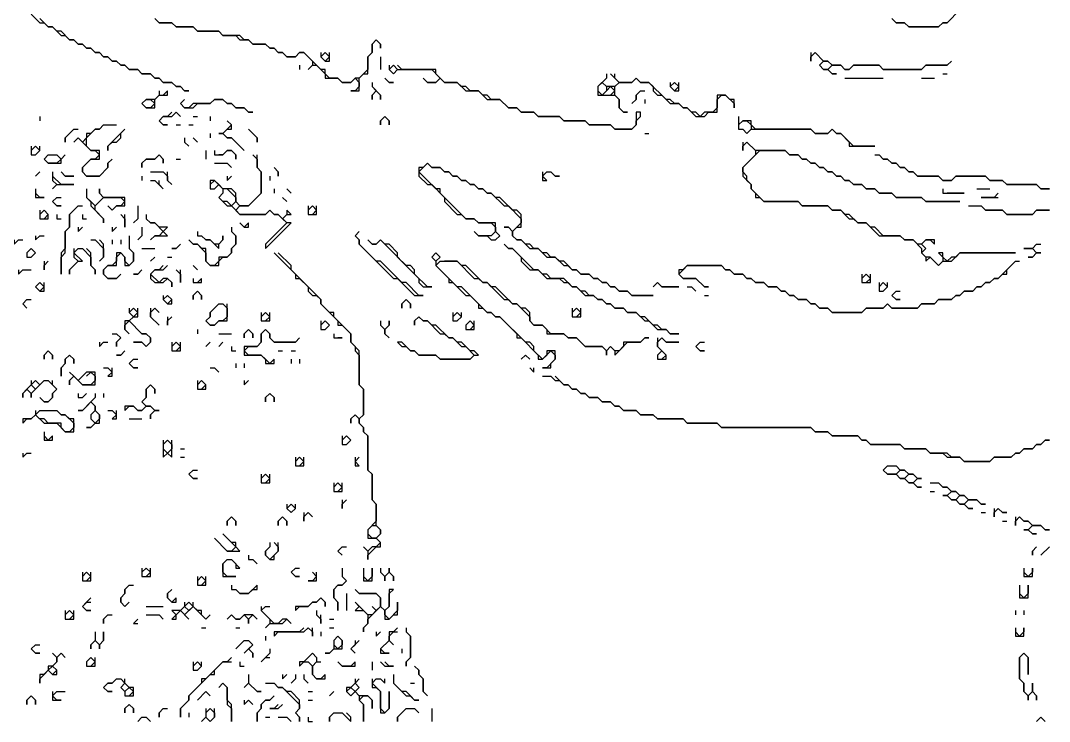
# Model space of a CAD drawing. Header units: metres. Extents: x 0 to 599, y 1 to 800.
# Drawn here: x 357.5 to 599, y 1 to 165.5 of the extents above; entities that cross this region are included whole.
import ezdxf

# ---------------------------------------------------------------- set-up
doc = ezdxf.new("R2010")
doc.units = ezdxf.units.M

msp = doc.modelspace()

# ---------------------------------------------------------------- linework, layer by layer
for points in [[(360, 167), (362, 165), (363, 165), (364, 164), (365, 164), (367, 162), (368, 162), (369, 161), (370, 161), (371, 160), (372, 160), (373, 159), (374, 159), (375, 158), (376, 158), (377, 157), (378, 157), (379, 156), (380, 156), (381, 155), (382, 155), (383, 154), (385, 154), (386, 153), (388, 153), (389, 152), (390, 152), (391, 151), (393, 151), (394, 150), (395, 150), (396, 149), (397, 149), (396, 149), (395, 150), (394, 150), (393, 151), (391, 151), (390, 152), (389, 152), (388, 153), (386, 153), (385, 154), (383, 154), (382, 155), (381, 155), (380, 156), (379, 156), (378, 157), (377, 157), (376, 158), (375, 158), (374, 159), (373, 159), (372, 160), (371, 160), (370, 161), (369, 161), (367, 163), (366, 163), (365, 164), (364, 164), (362, 166)], [(578, 168), (575, 165), (574, 165), (573, 164), (566, 164), (565, 165), (563, 165), (562, 166)], [(389, 166), (390, 165), (393, 165), (394, 164), (398, 164), (399, 163), (404, 163), (405, 162), (408, 162), (409, 161), (411, 161), (412, 160), (415, 160), (416, 159), (417, 159), (418, 158), (419, 158), (420, 157), (422, 157), (423, 158), (424, 158), (426, 156), (426, 155), (425, 154), (426, 155), (427, 155), (429, 153), (429, 152), (432, 152), (433, 151), (435, 151), (436, 152), (437, 151), (437, 150), (436, 149), (435, 149), (437, 149), (437, 152), (438, 153), (439, 153), (439, 157), (440, 158), (440, 160), (441, 161), (442, 160), (442, 159), (442, 160), (441, 161), (440, 160), (440, 158), (439, 157), (439, 154), (437, 152), (436, 152), (435, 151), (433, 151), (432, 152), (430, 152), (429, 153), (429, 154), (428, 154), (424, 158), (423, 158), (422, 157), (420, 157), (419, 158), (418, 158), (417, 159), (416, 159), (415, 160), (412, 160), (411, 161), (410, 161), (409, 162), (405, 162), (404, 163), (399, 163), (398, 164), (394, 164), (393, 165), (390, 165), (389, 166)], [(562, 166), (563, 165), (565, 165), (566, 164), (573, 164), (574, 165), (575, 165), (576, 166)], [(428, 158), (428, 157), (429, 156), (430, 156), (430, 158)], [(428, 157), (429, 158), (430, 157), (429, 156)], [(442, 157), (442, 154)], [(543, 158), (543, 156), (543, 157), (544, 158), (546, 156), (545, 155), (546, 154), (547, 154), (548, 153), (549, 153), (548, 153), (547, 154), (548, 155), (550, 155), (551, 154), (552, 154), (553, 155), (559, 155), (560, 154), (569, 154), (570, 155), (575, 155), (576, 156), (575, 155), (570, 155), (569, 154), (560, 154), (559, 155), (553, 155), (552, 154), (551, 154), (550, 155), (548, 155), (547, 156), (546, 156), (544, 158)], [(423, 155), (423, 154)], [(444, 155), (444, 154), (445, 153), (446, 154), (454, 154), (456, 152), (455, 151), (453, 151), (452, 152), (453, 151), (455, 151), (456, 152), (457, 151), (460, 151), (462, 149), (465, 149), (467, 147), (470, 147), (472, 145), (474, 145), (475, 144), (478, 144), (479, 143), (484, 143), (485, 142), (490, 142), (491, 141), (496, 141), (497, 140), (501, 140), (502, 141), (502, 142), (503, 143), (503, 144), (502, 144), (502, 141), (501, 140), (497, 140), (496, 141), (491, 141), (490, 142), (485, 142), (484, 143), (479, 143), (478, 144), (475, 144), (474, 145), (472, 145), (470, 147), (468, 147), (467, 148), (466, 148), (465, 149), (463, 149), (462, 150), (461, 150), (460, 151), (457, 151), (455, 153), (455, 154), (447, 154), (446, 155)], [(444, 154), (445, 155), (446, 154), (445, 153)], [(545, 155), (546, 156), (547, 156), (548, 155), (547, 154), (546, 154)], [(495, 153), (495, 152), (493, 150), (493, 148), (497, 148), (498, 147), (498, 145), (499, 144), (500, 144), (499, 144), (498, 145), (498, 147), (497, 148), (497, 150), (498, 151), (501, 151), (502, 152), (503, 151), (505, 151), (506, 150), (506, 149), (507, 148), (508, 148), (510, 146), (512, 146), (513, 145), (514, 145), (516, 143), (518, 143), (519, 144), (521, 144), (521, 147), (522, 148), (523, 148), (525, 146), (525, 145), (525, 147), (524, 147), (523, 148), (521, 148), (521, 145), (520, 144), (518, 144), (517, 143), (516, 144), (515, 144), (514, 145), (513, 145), (512, 146), (511, 146), (510, 147), (509, 147), (505, 151), (503, 151), (502, 152), (501, 151), (498, 151), (497, 152), (497, 153)], [(496, 153), (498, 151), (497, 150), (495, 150), (494, 151)], [(574, 153), (575, 153)], [(440, 151), (440, 150), (441, 149), (440, 148), (440, 147), (440, 148), (441, 149), (442, 148), (442, 147), (442, 148), (440, 150)], [(443, 152), (444, 151), (445, 151), (444, 151)], [(493, 150), (494, 151), (495, 150), (495, 149), (494, 148), (493, 149)], [(495, 149), (496, 150), (497, 149), (496, 148)], [(510, 151), (510, 150), (511, 149), (512, 149), (512, 151)], [(510, 150), (511, 151), (512, 150), (511, 149)], [(551, 152), (560, 152)], [(569, 152), (572, 152)], [(390, 149), (390, 148), (389, 147), (387, 147), (386, 146), (387, 145), (389, 145), (389, 147), (390, 148), (392, 148), (392, 149), (391, 148)], [(503, 149), (502, 148), (502, 147), (501, 146), (502, 147), (502, 148), (503, 149), (504, 149)], [(386, 146), (387, 147), (388, 147), (389, 146), (388, 145), (387, 145)], [(396, 147), (395, 146), (396, 145), (398, 145), (399, 146), (402, 146), (403, 147), (405, 147), (406, 146), (407, 146), (408, 145), (410, 145), (411, 144), (412, 144), (411, 144), (410, 145), (408, 145), (407, 146), (406, 146), (405, 147), (403, 147), (402, 146), (398, 146), (397, 145), (396, 145), (395, 146)], [(504, 147), (504, 146)], [(362, 143), (362, 142)], [(364, 143)], [(393, 144), (392, 143), (391, 143), (390, 142), (391, 141), (392, 141), (391, 141), (390, 142), (391, 143), (393, 143), (394, 144), (395, 143), (394, 144)], [(398, 143), (399, 143)], [(402, 143), (402, 142)], [(405, 144)], [(409, 143)], [(443, 143), (442, 142), (442, 141), (442, 142), (443, 143), (444, 142), (444, 141), (444, 142)], [(526, 143), (526, 140), (527, 140), (528, 139), (529, 140), (543, 140), (544, 139), (547, 139), (548, 140), (549, 139), (550, 139), (552, 137), (552, 136), (558, 136), (553, 136), (550, 139), (549, 139), (548, 140), (547, 139), (544, 139), (543, 140), (530, 140), (529, 141), (529, 142), (527, 142)], [(377, 141), (376, 140), (375, 140), (374, 139), (373, 139), (373, 138), (372, 137), (371, 138), (370, 137), (371, 138), (374, 135), (375, 135), (376, 134), (375, 133), (374, 133), (372, 131), (372, 130), (373, 129), (376, 129), (378, 131), (378, 132), (379, 133), (378, 132), (378, 131), (376, 129), (373, 129), (372, 130), (372, 131), (374, 133), (376, 133), (376, 135), (374, 135), (373, 136), (373, 138), (375, 140), (376, 140), (377, 141), (380, 141)], [(382, 142)], [(394, 141), (395, 141)], [(397, 141), (398, 141)], [(406, 142), (407, 141), (405, 139), (404, 139), (405, 139), (406, 138), (407, 138), (410, 135), (407, 138), (406, 138), (405, 139), (406, 140), (407, 140), (407, 141)], [(404, 141)], [(505, 141)], [(526, 141), (527, 142), (528, 142), (529, 141), (529, 140), (528, 139)], [(370, 140), (368, 138), (368, 137), (368, 138), (370, 140), (371, 140)], [(382, 140), (378, 136), (378, 135), (378, 136), (379, 137), (380, 137), (381, 138), (381, 139)], [(396, 138), (396, 137), (397, 136), (396, 137)], [(398, 138), (399, 137)], [(400, 139)], [(402, 139), (402, 138)], [(409, 140)], [(411, 140), (413, 138), (413, 137), (413, 138)], [(504, 139), (505, 139)], [(360, 136), (360, 134), (361, 134), (362, 135), (362, 136)], [(360, 135), (361, 136), (362, 135), (361, 134)], [(411, 137)], [(527, 137), (527, 135), (527, 136), (528, 137), (530, 135), (530, 134), (527, 131), (527, 129), (529, 127), (529, 126), (530, 125), (530, 124), (531, 124), (532, 123), (540, 123), (541, 122), (547, 122), (548, 121), (550, 121), (552, 119), (553, 119), (554, 118), (556, 118), (559, 115), (564, 115), (565, 114), (567, 114), (569, 112), (569, 111), (570, 110), (570, 109), (571, 110), (573, 108), (574, 109), (576, 109), (578, 111), (591, 111), (578, 111), (577, 110), (576, 110), (575, 109), (574, 110), (574, 111), (573, 111), (574, 110), (574, 109), (573, 108), (571, 110), (570, 110), (569, 111), (570, 112), (569, 113), (570, 114), (571, 114), (572, 113), (572, 114), (570, 114), (569, 113), (568, 113), (567, 114), (565, 114), (564, 115), (560, 115), (558, 117), (557, 117), (556, 118), (554, 118), (552, 120), (551, 120), (550, 121), (548, 121), (547, 122), (541, 122), (540, 123), (532, 123), (529, 126), (529, 127), (528, 128), (528, 129), (527, 130), (527, 131), (531, 135), (537, 135), (538, 134), (540, 134), (541, 133), (542, 133), (543, 132), (544, 132), (545, 131), (546, 131), (547, 130), (548, 130), (549, 129), (550, 129), (551, 128), (552, 128), (553, 127), (555, 127), (556, 126), (558, 126), (559, 125), (562, 125), (563, 124), (569, 124), (570, 123), (578, 123), (570, 123), (569, 124), (563, 124), (562, 125), (559, 125), (558, 126), (556, 126), (555, 127), (553, 127), (552, 128), (551, 128), (550, 129), (549, 129), (548, 130), (547, 130), (546, 131), (545, 131), (544, 132), (543, 132), (542, 133), (541, 133), (540, 134), (538, 134), (537, 135), (530, 135), (528, 137)], [(364, 134), (363, 133), (364, 132), (367, 132), (367, 133), (368, 134)], [(363, 133), (364, 134), (366, 134), (367, 133), (366, 132), (364, 132)], [(370, 133)], [(390, 134), (389, 133), (387, 133), (386, 132), (386, 131), (386, 132), (387, 133), (389, 133), (390, 134), (391, 133), (391, 132), (391, 133)], [(394, 133), (395, 133)], [(401, 135), (401, 133)], [(412, 134), (413, 133), (413, 131), (414, 130), (414, 125), (411, 122), (409, 122), (408, 123), (408, 125), (407, 126), (405, 126), (403, 128), (402, 128), (402, 126), (403, 126), (404, 127), (405, 126), (405, 125), (404, 124), (406, 122), (407, 122), (409, 120), (415, 120), (416, 121), (417, 120), (418, 120), (420, 118), (415, 113), (415, 112), (421, 118), (420, 118), (419, 119), (420, 120), (421, 120), (420, 121), (420, 120), (419, 119), (418, 120), (417, 120), (416, 121), (415, 120), (409, 120), (408, 121), (409, 122), (411, 122), (414, 125), (414, 130), (413, 131), (413, 134)], [(403, 135), (403, 134), (405, 134), (406, 135), (407, 135), (408, 134), (408, 133), (408, 134), (407, 135), (406, 135), (405, 134), (404, 134)], [(558, 134), (559, 134), (560, 133), (561, 133), (562, 132), (563, 132), (564, 131), (565, 131), (566, 130), (567, 130), (568, 129), (573, 129), (574, 128), (576, 128), (577, 129), (584, 129), (585, 128), (588, 128), (589, 127), (596, 127), (597, 126), (599, 126), (597, 126), (596, 127), (589, 127), (588, 128), (585, 128), (584, 129), (577, 129), (576, 128), (574, 128), (573, 129), (568, 129), (567, 130), (566, 130), (565, 131), (564, 131), (563, 132), (562, 132), (561, 133), (560, 133), (559, 134)], [(370, 131)], [(395, 131)], [(403, 132), (406, 132), (407, 131), (406, 132)], [(417, 131), (418, 130), (418, 129), (418, 130)], [(453, 132), (452, 131), (451, 131), (451, 129), (453, 127), (454, 127), (457, 124), (457, 123), (460, 120), (461, 120), (462, 119), (464, 119), (465, 118), (468, 118), (469, 117), (469, 116), (468, 115), (465, 115), (464, 116), (465, 115), (467, 115), (468, 114), (469, 114), (470, 115), (469, 116), (469, 118), (465, 118), (464, 119), (462, 119), (456, 125), (456, 126), (455, 126), (451, 130), (453, 132), (454, 131), (456, 131), (457, 130), (458, 130), (459, 129), (460, 129), (461, 128), (462, 128), (463, 127), (464, 127), (465, 126), (466, 126), (467, 125), (468, 125), (471, 122), (472, 122), (475, 119), (475, 118), (473, 116), (472, 117), (471, 117), (472, 117), (473, 116), (473, 115), (474, 114), (475, 114), (477, 112), (479, 112), (481, 110), (483, 110), (485, 108), (486, 108), (487, 107), (488, 107), (489, 106), (491, 106), (492, 105), (493, 105), (494, 104), (495, 104), (496, 103), (497, 103), (498, 102), (500, 102), (501, 101), (506, 101), (501, 101), (500, 102), (498, 102), (497, 103), (496, 103), (495, 104), (494, 104), (493, 105), (492, 105), (491, 106), (489, 106), (488, 107), (487, 107), (485, 109), (484, 109), (483, 110), (482, 110), (481, 111), (480, 111), (479, 112), (478, 112), (477, 113), (476, 113), (475, 114), (474, 114), (473, 115), (473, 116), (474, 117), (475, 117), (475, 120), (474, 121), (473, 121), (470, 124), (469, 124), (468, 125), (467, 125), (466, 126), (465, 126), (464, 127), (463, 127), (462, 128), (461, 128), (460, 129), (459, 129), (458, 130), (457, 130), (456, 131), (454, 131)], [(362, 130), (361, 129)], [(365, 130), (365, 128), (366, 127), (365, 126), (366, 127), (370, 127), (367, 127), (365, 129)], [(367, 130), (368, 129), (370, 129), (368, 129)], [(386, 129), (386, 128)], [(388, 130), (391, 130), (392, 129), (392, 128), (393, 127), (392, 128), (392, 130)], [(388, 128), (389, 128), (391, 126), (390, 127), (390, 128)], [(402, 127), (403, 128), (404, 127), (403, 126)], [(406, 129), (406, 128), (407, 129)], [(416, 129), (416, 128)], [(480, 130), (480, 128), (481, 128), (480, 129), (481, 130), (482, 130), (483, 129), (484, 129), (483, 129), (482, 130)], [(361, 126), (361, 124), (363, 124), (362, 124), (361, 125)], [(363, 127)], [(373, 126), (373, 124), (374, 123), (374, 122), (377, 119), (377, 118), (377, 119), (375, 121), (375, 122), (377, 124), (381, 124), (382, 123), (381, 122), (380, 122), (379, 121), (378, 122), (379, 121), (380, 122), (382, 122), (382, 124), (377, 124), (376, 125), (376, 126), (376, 125), (377, 124), (375, 122), (373, 124)], [(406, 126), (408, 124), (408, 123), (407, 122), (406, 123), (405, 123), (404, 124)], [(417, 126), (417, 125)], [(420, 126), (421, 125)], [(574, 126), (574, 125), (579, 125), (575, 125)], [(582, 126), (585, 126)], [(366, 124), (365, 123), (366, 122), (367, 122), (366, 122), (365, 123), (366, 124), (367, 124)], [(385, 124)], [(387, 124)], [(419, 124), (420, 123)], [(587, 125), (586, 124), (583, 124), (587, 124)], [(362, 121), (362, 119), (364, 119), (364, 120), (363, 121)], [(362, 120), (363, 121), (364, 120), (363, 119)], [(371, 122), (369, 120), (369, 117), (368, 116), (368, 112), (367, 111), (367, 106), (367, 110), (368, 111), (368, 116), (369, 117), (369, 120), (371, 122), (372, 122)], [(385, 122), (385, 119), (384, 118), (385, 119)], [(387, 122)], [(407, 122), (408, 123), (409, 122), (408, 121)], [(418, 122)], [(425, 122), (425, 120), (427, 120), (427, 122)], [(425, 121), (426, 122), (427, 121), (426, 120)], [(580, 122), (583, 122), (584, 121), (588, 121), (589, 120), (595, 120), (596, 121), (599, 121), (596, 121), (595, 120), (589, 120), (588, 121), (584, 121), (583, 122)], [(366, 120), (366, 119), (367, 119)], [(372, 120), (372, 119), (373, 119)], [(381, 120), (382, 119), (382, 117), (382, 120)], [(387, 120), (387, 119), (388, 118), (389, 118), (391, 116), (390, 115), (389, 115), (388, 114), (389, 115), (392, 115), (391, 116), (392, 117), (390, 117), (389, 118), (388, 118), (387, 119)], [(371, 117), (371, 116), (372, 117)], [(375, 118)], [(375, 116)], [(379, 117), (379, 116), (380, 117)], [(386, 117), (386, 115), (385, 114), (386, 115)], [(394, 118)], [(407, 117), (407, 116), (408, 115), (408, 113), (407, 112), (407, 111), (406, 110), (404, 110), (404, 109), (403, 108), (402, 108), (401, 109), (401, 112), (400, 112), (399, 113), (398, 113), (397, 114), (398, 113), (399, 113), (401, 111), (401, 109), (402, 108), (404, 108), (404, 109), (405, 110), (406, 110), (407, 111), (407, 112), (408, 113), (408, 115), (407, 116)], [(397, 116)], [(399, 116), (399, 115), (400, 115), (401, 114), (402, 114), (404, 112), (404, 113), (405, 114), (405, 115), (405, 114), (404, 113), (403, 113), (402, 114), (401, 114)], [(405, 117)], [(409, 118), (410, 117), (411, 117), (411, 118), (410, 117)], [(437, 116), (436, 115), (437, 114), (437, 113), (445, 105), (446, 105), (450, 101), (452, 101), (451, 101), (448, 104), (447, 104), (442, 109), (441, 109), (437, 113), (437, 114), (436, 115)], [(468, 115), (469, 116), (470, 115), (469, 114)], [(356, 114), (356, 113), (357, 114), (358, 114)], [(361, 115), (361, 114), (362, 115), (363, 115)], [(374, 114), (375, 114), (377, 112), (377, 110), (376, 109), (377, 110), (377, 113), (376, 114)], [(383, 115), (383, 112), (384, 111), (384, 109), (383, 108), (382, 109), (382, 110), (381, 111), (380, 111), (380, 109), (379, 108), (378, 108), (377, 107), (377, 106), (378, 105), (380, 105), (381, 106), (380, 105), (378, 105), (377, 106), (377, 107), (378, 108), (380, 108), (380, 110), (381, 111), (382, 110), (382, 108), (383, 108), (384, 109), (384, 111), (383, 112)], [(379, 114), (379, 113)], [(381, 114), (381, 113)], [(439, 114), (440, 113), (441, 113), (442, 114), (451, 105), (451, 104), (452, 103), (454, 103), (453, 103), (450, 106), (450, 107), (449, 108), (448, 108), (446, 110), (446, 111), (444, 113), (443, 113), (442, 114), (441, 113), (440, 113)], [(360, 112), (359, 111), (359, 110), (360, 110), (361, 111)], [(359, 111), (360, 112), (361, 111), (360, 110)], [(363, 113)], [(370, 112), (370, 110), (371, 109), (369, 107), (369, 106), (369, 107), (371, 109), (372, 109), (370, 111), (371, 112), (372, 112), (374, 110), (374, 108), (375, 107), (375, 106), (375, 107), (374, 108), (374, 111), (373, 112)], [(386, 112), (389, 112)], [(391, 112)], [(395, 113), (394, 112), (393, 112), (394, 112)], [(471, 113), (472, 112), (473, 112), (475, 110), (475, 109), (477, 107), (479, 107), (481, 105), (484, 105), (485, 104), (486, 104), (487, 103), (488, 103), (490, 101), (492, 101), (493, 100), (494, 100), (495, 99), (496, 99), (497, 98), (499, 98), (500, 97), (502, 97), (504, 95), (505, 95), (507, 93), (509, 93), (510, 92), (512, 92), (510, 92), (509, 93), (508, 93), (507, 94), (506, 94), (504, 96), (503, 96), (502, 97), (500, 97), (499, 98), (497, 98), (496, 99), (495, 99), (494, 100), (493, 100), (492, 101), (491, 101), (490, 102), (489, 102), (488, 103), (487, 103), (485, 105), (482, 105), (481, 106), (480, 106), (479, 107), (478, 107), (473, 112), (472, 112)], [(596, 113), (595, 112), (593, 112), (595, 112), (596, 111), (595, 110), (594, 110), (595, 110), (596, 111), (597, 111), (596, 111), (595, 112), (596, 113), (597, 113)], [(363, 109), (363, 107), (363, 108), (364, 109)], [(389, 110), (388, 109)], [(392, 110), (393, 110)], [(396, 110)], [(398, 110)], [(417, 111), (422, 106), (422, 105), (423, 105), (425, 103), (425, 102), (426, 101), (427, 101), (428, 100), (428, 99), (432, 95), (432, 94), (433, 94), (435, 92), (435, 90), (436, 89), (436, 88), (437, 87), (437, 80), (438, 79), (438, 73), (437, 72), (436, 73), (435, 72), (435, 71), (435, 72), (436, 73), (437, 72), (437, 71), (438, 70), (438, 69), (439, 68), (439, 60), (440, 59), (440, 53), (441, 52), (441, 48), (439, 46), (439, 44), (441, 44), (442, 43), (441, 42), (440, 42), (439, 41), (438, 42), (439, 41), (439, 39), (439, 40), (441, 42), (442, 42), (442, 43), (441, 44), (442, 45), (442, 46), (441, 47), (441, 52), (440, 53), (440, 59), (439, 60), (439, 68), (438, 69), (438, 70), (437, 71), (437, 72), (438, 73), (438, 79), (437, 80), (437, 88), (435, 90), (435, 92), (431, 96), (431, 97), (430, 97), (428, 99), (428, 100), (421, 107), (421, 108), (418, 111)], [(455, 111), (454, 110), (455, 109), (455, 108), (458, 105), (458, 104), (459, 104), (462, 101), (463, 101), (465, 99), (465, 98), (466, 98), (467, 97), (468, 97), (469, 96), (470, 96), (474, 92), (474, 91), (475, 91), (479, 87), (479, 86), (480, 86), (482, 88), (483, 87), (483, 86), (481, 84), (480, 84), (482, 84), (482, 85), (483, 86), (483, 88), (481, 88), (481, 87), (480, 86), (478, 88), (478, 89), (477, 90), (476, 90), (470, 96), (469, 96), (468, 97), (467, 97), (461, 103), (460, 103), (455, 108), (456, 109), (460, 109), (464, 105), (465, 105), (466, 104), (467, 104), (471, 100), (472, 100), (473, 99), (474, 99), (477, 96), (477, 95), (478, 94), (480, 94), (481, 93), (481, 92), (485, 92), (486, 91), (488, 91), (490, 89), (494, 89), (495, 88), (495, 87), (495, 88), (496, 89), (497, 88), (497, 87), (500, 90), (503, 90), (504, 91), (505, 91), (504, 91), (503, 90), (499, 90), (499, 89), (498, 88), (497, 88), (496, 89), (495, 88), (494, 89), (490, 89), (488, 91), (486, 91), (485, 92), (482, 92), (480, 94), (478, 94), (477, 95), (477, 97), (476, 98), (475, 98), (474, 99), (473, 99), (469, 103), (468, 103), (467, 104), (466, 104), (462, 108), (461, 108), (460, 109), (457, 109)], [(454, 110), (455, 111), (456, 110), (455, 109)], [(591, 109), (587, 105), (586, 105), (585, 104), (584, 104), (583, 103), (582, 103), (581, 102), (579, 102), (578, 101), (577, 101), (576, 100), (573, 100), (572, 99), (569, 99), (568, 98), (562, 98), (561, 99), (560, 98), (556, 98), (555, 97), (548, 97), (547, 98), (545, 98), (544, 99), (543, 99), (542, 100), (540, 100), (539, 101), (538, 101), (537, 102), (536, 102), (535, 103), (533, 103), (532, 104), (530, 104), (529, 105), (528, 105), (527, 106), (525, 106), (524, 107), (523, 107), (522, 108), (514, 108), (513, 107), (512, 107), (512, 106), (513, 105), (516, 105), (518, 103), (519, 103), (518, 103), (516, 105), (513, 105), (512, 106), (514, 108), (522, 108), (523, 107), (524, 107), (525, 106), (527, 106), (528, 105), (529, 105), (530, 104), (532, 104), (533, 103), (535, 103), (536, 102), (537, 102), (538, 101), (539, 101), (540, 100), (542, 100), (543, 99), (544, 99), (545, 98), (547, 98), (548, 97), (555, 97), (556, 98), (560, 98), (561, 99), (562, 98), (568, 98), (569, 99), (572, 99), (573, 100), (576, 100), (577, 101), (578, 101), (579, 102), (581, 102), (582, 103), (583, 103), (584, 104), (585, 104), (586, 105), (587, 105), (588, 106), (589, 106), (589, 107), (591, 109), (592, 109)], [(357, 107), (357, 106), (358, 107), (360, 107)], [(386, 107), (385, 106), (384, 106), (385, 106)], [(391, 108), (390, 107), (389, 107), (388, 106), (388, 105), (389, 104), (391, 104), (392, 105), (393, 104), (393, 103), (393, 104), (392, 105), (391, 105), (390, 104), (388, 106), (389, 107), (391, 107), (392, 108)], [(394, 107), (395, 106), (395, 104), (395, 107)], [(398, 108), (399, 107)], [(362, 104), (361, 103), (362, 102), (363, 102), (363, 104)], [(361, 103), (362, 104), (363, 103), (362, 102)], [(373, 106)], [(398, 105), (398, 104), (400, 104), (400, 105), (399, 104)], [(507, 104), (506, 103), (507, 104), (508, 103), (512, 103), (508, 103)], [(555, 106), (555, 104), (557, 104), (557, 106)], [(555, 105), (556, 106), (557, 105), (556, 104)], [(559, 104), (559, 102), (560, 102), (561, 103), (561, 104)], [(559, 103), (560, 104), (561, 103), (560, 102)], [(395, 102)], [(399, 102), (398, 101), (398, 100), (398, 101), (399, 102), (400, 101), (400, 100), (400, 101)], [(514, 103), (515, 103), (516, 102), (515, 103)], [(563, 102), (562, 101), (563, 100), (564, 100), (563, 100), (562, 101), (563, 102), (564, 102)], [(359, 100), (358, 99), (359, 98), (358, 99), (359, 100), (360, 100)], [(391, 101), (391, 100), (392, 99), (393, 99), (393, 100), (392, 101)], [(391, 100), (392, 101), (393, 100), (392, 99)], [(448, 100), (447, 99), (447, 98), (447, 99), (448, 100), (449, 99), (449, 98), (449, 99)], [(455, 101)], [(518, 101), (519, 101)], [(383, 98), (383, 97), (384, 96), (383, 95), (382, 95), (382, 93), (383, 92), (382, 93), (382, 94), (383, 95), (386, 92), (387, 92), (388, 91), (388, 90), (387, 89), (386, 90), (384, 90), (386, 90), (387, 89), (388, 90), (388, 91), (387, 92), (386, 92), (383, 95), (384, 96), (385, 96), (385, 98)], [(383, 97), (384, 98), (385, 97), (384, 96)], [(388, 98), (388, 96), (390, 94), (388, 96), (388, 97), (389, 98), (390, 97), (389, 98)], [(404, 99), (402, 97), (402, 96), (401, 95), (402, 94), (403, 94), (404, 95), (406, 95), (406, 99)], [(404, 99), (405, 99), (406, 98), (406, 96), (405, 95), (404, 95), (403, 94), (402, 94), (401, 95), (402, 96), (402, 97)], [(414, 97), (414, 95), (416, 95), (416, 97)], [(414, 96), (415, 97), (416, 96), (415, 95)], [(444, 97)], [(454, 99)], [(459, 97), (459, 95), (460, 95), (461, 96), (461, 97)], [(459, 96), (460, 97), (461, 96), (460, 95)], [(487, 98), (487, 96), (489, 96), (489, 98)], [(487, 97), (488, 98), (489, 97), (488, 96)], [(392, 96), (392, 94), (392, 95), (393, 96)], [(398, 96)], [(428, 95), (428, 93), (429, 93), (430, 94), (429, 95)], [(428, 94), (429, 95), (430, 94), (429, 93)], [(442, 95), (442, 94), (443, 93), (443, 92), (444, 91), (443, 92), (443, 93), (444, 94), (444, 95), (444, 94), (443, 93), (442, 94)], [(451, 96), (450, 95), (450, 94), (450, 95), (451, 96), (452, 95), (453, 95), (456, 92), (457, 92), (458, 91), (459, 91), (461, 89), (462, 89), (464, 87), (463, 86), (456, 86), (455, 87), (451, 87), (450, 88), (449, 88), (447, 90), (446, 90), (447, 89), (448, 89), (449, 88), (450, 88), (451, 87), (455, 87), (456, 86), (463, 86), (464, 87), (465, 87), (464, 88), (463, 88), (461, 90), (460, 90), (459, 91), (458, 91), (455, 94), (454, 94), (453, 95), (452, 95)], [(463, 95), (462, 94), (462, 93), (464, 93), (464, 95)], [(462, 94), (463, 95), (464, 94), (463, 93)], [(379, 92), (380, 92), (381, 91), (380, 90), (380, 89), (380, 90), (381, 91), (380, 92)], [(399, 93), (399, 92)], [(401, 92)], [(404, 92), (407, 92)], [(415, 93), (414, 92), (414, 90), (413, 89), (410, 89), (410, 87), (414, 87), (415, 86), (415, 85), (417, 85), (417, 86), (416, 85), (414, 87), (411, 87), (410, 88), (411, 89), (413, 89), (414, 90), (414, 92), (415, 93), (416, 92), (416, 91), (417, 90), (422, 90), (423, 91), (422, 90), (417, 90), (416, 91), (416, 92)], [(411, 93), (410, 92), (410, 91), (410, 92), (411, 93), (412, 92), (412, 91), (412, 92)], [(431, 92), (431, 91), (433, 91), (432, 91)], [(446, 94)], [(376, 90), (376, 89), (377, 90), (378, 90)], [(393, 90), (393, 88), (395, 88), (395, 90)], [(393, 89), (394, 90), (395, 89), (394, 88)], [(402, 90), (401, 89)], [(405, 90), (404, 89)], [(507, 91), (507, 89), (508, 88), (507, 87), (507, 86), (509, 86), (509, 87), (507, 89), (507, 90), (508, 91), (509, 90), (512, 90), (509, 90), (508, 91)], [(517, 90), (516, 89), (517, 88), (518, 88), (517, 88), (516, 89), (517, 90), (518, 90)], [(364, 88), (363, 87), (363, 86), (363, 87), (364, 88), (365, 87), (365, 86), (365, 87)], [(369, 87), (368, 86), (368, 85), (367, 84), (367, 82), (367, 84), (368, 85), (368, 86), (369, 87), (370, 86), (370, 85), (370, 86)], [(382, 88), (381, 87), (380, 87), (381, 87)], [(401, 87)], [(403, 87)], [(407, 89), (407, 88), (408, 88)], [(418, 88), (419, 88)], [(421, 88), (422, 88)], [(476, 87), (475, 86), (476, 87), (477, 86)], [(505, 89)], [(507, 87), (508, 88), (509, 87), (508, 86)], [(384, 86), (383, 85), (384, 84), (385, 84), (384, 84), (383, 85), (384, 86), (385, 86)], [(408, 85), (408, 84)], [(410, 85), (410, 84)], [(421, 86), (421, 85)], [(423, 86), (423, 85)], [(369, 83), (370, 82), (369, 81), (369, 80), (369, 81), (370, 82), (372, 80), (375, 80), (375, 83), (373, 83), (371, 81)], [(373, 82), (374, 83), (375, 82), (375, 81), (374, 80), (372, 80), (371, 81), (372, 82)], [(377, 84), (378, 84), (379, 83), (378, 82), (379, 82), (379, 84)], [(402, 84), (403, 84), (404, 83), (403, 84)], [(426, 83)], [(428, 83)], [(477, 84), (478, 83), (478, 84)], [(360, 81), (360, 80), (358, 78), (358, 77), (358, 78), (359, 79), (360, 78), (360, 77), (360, 78), (363, 81), (364, 81), (366, 79), (365, 78), (365, 77), (364, 76), (363, 76), (362, 77), (363, 76), (364, 76), (365, 77), (365, 78), (366, 79), (365, 80), (365, 81)], [(359, 79), (360, 80), (361, 79), (360, 78)], [(360, 80), (361, 81), (362, 80), (361, 79)], [(388, 80), (387, 79), (387, 77), (386, 76), (387, 75), (386, 74), (385, 74), (384, 75), (382, 75), (382, 74), (383, 75), (384, 75), (385, 74), (386, 74), (387, 75), (388, 75), (389, 74), (388, 73), (388, 72), (388, 73), (389, 74), (390, 74), (389, 74), (388, 75), (387, 75), (386, 76), (387, 77), (387, 79), (388, 80), (389, 79), (389, 78), (389, 79)], [(399, 81), (399, 79), (401, 79), (401, 80), (400, 81)], [(399, 80), (400, 81), (401, 80), (400, 79)], [(402, 82)], [(405, 81)], [(410, 81), (410, 80), (411, 81)], [(480, 82), (482, 82), (483, 81), (484, 81), (485, 80), (486, 80), (487, 79), (488, 79), (489, 78), (490, 78), (491, 77), (493, 77), (494, 76), (496, 76), (497, 75), (498, 75), (499, 74), (502, 74), (503, 73), (506, 73), (507, 72), (513, 72), (514, 71), (521, 71), (522, 70), (543, 70), (544, 69), (547, 69), (548, 68), (554, 68), (555, 67), (556, 67), (557, 66), (564, 66), (565, 65), (570, 65), (571, 64), (574, 64), (575, 63), (578, 63), (579, 62), (585, 62), (586, 63), (590, 63), (591, 64), (592, 64), (593, 65), (595, 65), (596, 66), (597, 66), (598, 67), (599, 67), (598, 67), (597, 66), (596, 66), (595, 65), (593, 65), (592, 64), (591, 64), (590, 63), (586, 63), (585, 62), (579, 62), (578, 63), (576, 63), (575, 64), (571, 64), (570, 65), (565, 65), (564, 66), (557, 66), (556, 67), (555, 67), (554, 68), (548, 68), (547, 69), (544, 69), (543, 70), (522, 70), (521, 71), (514, 71), (513, 72), (507, 72), (506, 73), (503, 73), (502, 74), (499, 74), (498, 75), (497, 75), (496, 76), (494, 76), (493, 77), (491, 77), (490, 78), (489, 78), (488, 79), (487, 79), (486, 80), (485, 80), (483, 82)], [(375, 78), (375, 77), (372, 74), (371, 74), (372, 74), (374, 76), (375, 75), (375, 74), (374, 73), (374, 72), (375, 71), (374, 70), (373, 70), (374, 70), (375, 71), (376, 71), (376, 73), (375, 74), (375, 75), (374, 76), (375, 77)], [(371, 78), (371, 77), (372, 77), (373, 78), (372, 77)], [(377, 78), (377, 77)], [(416, 78), (415, 77), (415, 76), (415, 77), (416, 78), (417, 77), (417, 76), (417, 77)], [(367, 77)], [(361, 74), (361, 73), (360, 72), (358, 72), (358, 71), (359, 72), (360, 72), (361, 73), (363, 71), (366, 71), (368, 69), (370, 69), (370, 72), (369, 72), (368, 73), (367, 73), (366, 74)], [(361, 73), (362, 74), (366, 74), (367, 73), (368, 73), (370, 71), (370, 70), (369, 69), (368, 69), (367, 70), (367, 71), (364, 71), (363, 72), (362, 72)], [(374, 73), (375, 74), (376, 73), (376, 72), (375, 71), (374, 72)], [(378, 74), (379, 74), (380, 73), (379, 72), (380, 72), (380, 74)], [(383, 72), (386, 72)], [(390, 72)], [(363, 69), (363, 67), (365, 67), (365, 68), (364, 67), (363, 68)], [(433, 68), (433, 66), (434, 66), (435, 67), (434, 68)], [(433, 67), (434, 68), (435, 67), (434, 66)], [(391, 67), (391, 63), (392, 64), (393, 63), (393, 67)], [(391, 66), (392, 67), (393, 66), (393, 65), (392, 64), (391, 65)], [(358, 64), (358, 63), (359, 64), (360, 64)], [(395, 65), (396, 65)], [(395, 63), (396, 63)], [(422, 63), (422, 61), (424, 61), (424, 63)], [(422, 62), (423, 63), (424, 62), (423, 61)], [(436, 63), (436, 61), (437, 61), (436, 62), (437, 63)], [(561, 61), (560, 60), (561, 59), (563, 59), (564, 58), (565, 58), (566, 57), (567, 57), (568, 56), (569, 56), (568, 56), (567, 57), (568, 58), (569, 58), (568, 58), (567, 59), (566, 59), (565, 60), (564, 60), (563, 61)], [(560, 60), (561, 61), (563, 61), (564, 60), (563, 59), (561, 59)], [(398, 60), (397, 59), (398, 58), (399, 58), (398, 58), (397, 59), (398, 60), (399, 60)], [(414, 59), (414, 57), (416, 57), (416, 59)], [(414, 58), (415, 59), (416, 58), (415, 57)], [(563, 59), (564, 60), (565, 60), (566, 59), (565, 58), (564, 58)], [(565, 58), (566, 59), (567, 59), (568, 58), (567, 57), (566, 57)], [(431, 57), (431, 55), (433, 55), (433, 57)], [(431, 56), (432, 57), (433, 56), (432, 55)], [(571, 57), (573, 57), (574, 56), (575, 56), (576, 55), (575, 54), (574, 54), (575, 54), (576, 53), (577, 53), (578, 52), (579, 52), (580, 51), (581, 51), (580, 51), (579, 52), (580, 53), (582, 53), (583, 52), (584, 52), (583, 52), (582, 53), (580, 53), (579, 54), (578, 54), (577, 55), (576, 55), (575, 56), (574, 56), (573, 57)], [(376, 55)], [(378, 55)], [(571, 55), (572, 55)], [(575, 54), (576, 55), (577, 55), (578, 54), (577, 53), (576, 53)], [(577, 53), (578, 54), (579, 54), (580, 53), (579, 52), (578, 52)], [(420, 52), (420, 51), (421, 50), (422, 51), (422, 52)], [(420, 51), (421, 52), (422, 51), (421, 50)], [(433, 53), (433, 51), (433, 52), (434, 53)], [(586, 51), (586, 49), (586, 50), (587, 51), (588, 50), (589, 50), (588, 50), (587, 51)], [(407, 49), (406, 48), (406, 47), (406, 48), (407, 49), (408, 48), (408, 47), (408, 48)], [(419, 49), (418, 48), (418, 47), (418, 48), (419, 49), (420, 48), (420, 47), (420, 48)], [(424, 50), (424, 48), (424, 49), (425, 50), (426, 49), (425, 50)], [(583, 50), (584, 50)], [(591, 49), (591, 47), (591, 48), (592, 49), (593, 48), (594, 48), (595, 47), (594, 46), (593, 46), (594, 46), (595, 45), (596, 45), (595, 45), (594, 46), (595, 47), (597, 47), (598, 46), (599, 46), (598, 46), (597, 47), (595, 47), (594, 48), (593, 48), (592, 49)], [(403, 46)], [(439, 46), (440, 47), (441, 47), (442, 46), (442, 45), (441, 44), (440, 44), (439, 45)], [(588, 48), (589, 48)], [(405, 45), (408, 42), (407, 41), (406, 41), (403, 44), (406, 41), (409, 41), (408, 42), (408, 43), (407, 43)], [(598, 44)], [(416, 43), (416, 42), (415, 41), (415, 40), (416, 39), (417, 39), (417, 40), (418, 41), (418, 43)], [(417, 43), (418, 42), (418, 41), (416, 39), (415, 40), (415, 41)], [(433, 42), (432, 41), (433, 40), (432, 41), (433, 42), (434, 42)], [(596, 42), (595, 41), (595, 40), (595, 41)], [(599, 42), (597, 40)], [(406, 39), (405, 38), (405, 35), (408, 35), (406, 35), (405, 36), (405, 38), (406, 39), (407, 39), (408, 38), (408, 37), (409, 37), (407, 39)], [(411, 40), (411, 39), (412, 39), (413, 38)], [(436, 39)], [(442, 39)], [(386, 37), (386, 35), (388, 35), (388, 37)], [(386, 36), (387, 37), (388, 36), (387, 35)], [(422, 37), (421, 36), (422, 35), (423, 35), (422, 35), (421, 36), (422, 37), (423, 37)], [(433, 37), (433, 35), (434, 34), (433, 33), (432, 33), (431, 32), (431, 30), (432, 29), (432, 27), (432, 29), (431, 30), (431, 32), (432, 33), (433, 33), (434, 34), (433, 35)], [(438, 37), (438, 34), (440, 34), (440, 37), (440, 35), (439, 34), (438, 35)], [(442, 37), (442, 36), (443, 35), (443, 34), (443, 35), (444, 36), (445, 35), (445, 34), (445, 35), (444, 36), (444, 37), (444, 36), (443, 35), (442, 36)], [(593, 37), (593, 35), (595, 35), (595, 37), (595, 36), (594, 35), (593, 36)], [(372, 36), (372, 34), (374, 34), (374, 36)], [(372, 35), (373, 36), (374, 35), (373, 34)], [(395, 34)], [(399, 35), (399, 33), (401, 33), (401, 35)], [(399, 34), (400, 35), (401, 34), (400, 33)], [(412, 36)], [(426, 36), (427, 35), (426, 34), (425, 34), (427, 34), (427, 36)], [(435, 36)], [(383, 33), (382, 32), (382, 31), (381, 30), (381, 29), (382, 28), (383, 29), (382, 28), (381, 29), (381, 30), (382, 31), (382, 32), (383, 33), (384, 33)], [(393, 32), (392, 31), (392, 30), (393, 29), (394, 29), (394, 30), (393, 29), (392, 30), (392, 31)], [(407, 33), (407, 32), (408, 32), (409, 31), (411, 31), (412, 32), (413, 32), (413, 33), (411, 31), (409, 31)], [(436, 32), (437, 31), (441, 31), (442, 30), (442, 28), (441, 27), (440, 28), (441, 27), (440, 26), (439, 26), (436, 29), (437, 28), (436, 27), (438, 27), (439, 26), (439, 24), (438, 23), (438, 22), (438, 23), (439, 24), (439, 25), (442, 28), (443, 27), (443, 25), (444, 25), (445, 26), (446, 26), (446, 29), (446, 27), (444, 25), (443, 26), (443, 27), (444, 28), (444, 31), (445, 32), (444, 32), (444, 28), (443, 27), (442, 28), (442, 30), (441, 31), (437, 31)], [(592, 33), (592, 30), (594, 30), (594, 33), (594, 31), (593, 30), (592, 31)], [(374, 30), (372, 28), (373, 27), (374, 27), (373, 27), (372, 28), (373, 29), (374, 29)], [(376, 31)], [(384, 31)], [(396, 29), (396, 28), (395, 27), (393, 27), (394, 26), (393, 25), (394, 25), (394, 26), (395, 27), (397, 25), (396, 26), (398, 28), (401, 25), (402, 26), (401, 25), (400, 26), (400, 27), (399, 27), (398, 28), (398, 29)], [(396, 28), (397, 29), (398, 28), (397, 27)], [(428, 30), (427, 29), (426, 29), (425, 28), (422, 28), (422, 27), (423, 28), (425, 28), (426, 29), (427, 29), (428, 30), (429, 29), (429, 28), (429, 29)], [(434, 31), (434, 27)], [(368, 27), (368, 25), (370, 25), (370, 27)], [(368, 26), (369, 27), (370, 26), (369, 25)], [(385, 28)], [(387, 28), (391, 28)], [(395, 27), (396, 28), (397, 27), (396, 26)], [(414, 28), (414, 27), (416, 25), (416, 24), (415, 23), (416, 24), (419, 24), (420, 25), (421, 24), (420, 25), (419, 25), (418, 24), (417, 24), (414, 27), (415, 28), (416, 28)], [(418, 28)], [(427, 27), (427, 26), (428, 25), (428, 24), (428, 26)], [(591, 27), (591, 26)], [(593, 27), (593, 26)], [(378, 26), (377, 25), (377, 24), (377, 25), (378, 26), (379, 26)], [(385, 25), (384, 24), (385, 24)], [(387, 26), (390, 26), (391, 25), (390, 26)], [(407, 26), (406, 25), (407, 26), (408, 25), (409, 25), (410, 26), (411, 25), (411, 24), (411, 25), (412, 26), (413, 25), (412, 26), (410, 26), (409, 25), (408, 25)], [(430, 25), (431, 25)], [(375, 22), (375, 20), (374, 19), (374, 18), (374, 19), (375, 20), (376, 19), (376, 18), (376, 19), (377, 20), (377, 22), (377, 20), (376, 19), (375, 20)], [(379, 24)], [(397, 22)], [(400, 23), (401, 23)], [(408, 23), (409, 23)], [(424, 23), (423, 22), (417, 22), (417, 21), (418, 22), (424, 22), (425, 23), (426, 22), (426, 21), (426, 23)], [(428, 22), (428, 21)], [(430, 23), (431, 23)], [(441, 24)], [(441, 22), (441, 21), (442, 22)], [(446, 23), (445, 22), (444, 22), (444, 20), (442, 18), (442, 17), (444, 17), (443, 17), (442, 18), (444, 20), (445, 19), (444, 20), (444, 21), (445, 22), (446, 22)], [(448, 23), (448, 22), (449, 21), (449, 16), (448, 15), (448, 14), (448, 15), (449, 16), (449, 21), (448, 22)], [(591, 23), (591, 21), (593, 21), (593, 23), (593, 22), (592, 21), (591, 22)], [(410, 20), (408, 18), (410, 20), (411, 20), (412, 19), (410, 17), (411, 18), (412, 17), (412, 16), (412, 17), (411, 18), (412, 19), (411, 20)], [(413, 21)], [(415, 21), (415, 20)], [(432, 21), (431, 20), (431, 18), (430, 17), (429, 17), (430, 17), (431, 18), (433, 18), (433, 20)], [(431, 20), (432, 21), (433, 20), (433, 19), (432, 18), (431, 19)], [(436, 20), (436, 19), (435, 18), (436, 17), (435, 18), (437, 20)], [(447, 20)], [(361, 19), (360, 18), (361, 17), (362, 17), (361, 17), (360, 18), (361, 19), (362, 19)], [(365, 17), (366, 16), (366, 15), (365, 14), (364, 14), (364, 13), (363, 12), (362, 12), (362, 10), (362, 11), (364, 13), (365, 12), (366, 12), (366, 13), (365, 14), (366, 15), (366, 16), (367, 17), (368, 16), (367, 17), (366, 16)], [(365, 19)], [(416, 18), (416, 17), (414, 15), (415, 16), (416, 16)], [(414, 18)], [(426, 17), (424, 15), (423, 15), (423, 14), (424, 15), (425, 15), (426, 14), (426, 12), (427, 11), (429, 11), (429, 12), (428, 11), (427, 11), (426, 12), (426, 14), (427, 15), (428, 15)], [(425, 16), (426, 17), (427, 16), (427, 15), (426, 14), (425, 15)], [(438, 17)], [(440, 17)], [(447, 18), (447, 17)], [(593, 17), (592, 16), (592, 11), (593, 10), (593, 8), (594, 7), (594, 6), (594, 7), (595, 8), (596, 7), (596, 6), (596, 7), (595, 8), (595, 10), (595, 8), (594, 7), (593, 8), (593, 10), (592, 11), (592, 16), (593, 17), (594, 16), (594, 12), (594, 16)], [(374, 16), (373, 15), (373, 14), (375, 14), (375, 16)], [(373, 15), (374, 16), (375, 15), (374, 14)], [(407, 16), (406, 15), (405, 15), (401, 11), (400, 11), (400, 10), (397, 7), (397, 6), (395, 4), (395, 2), (395, 4), (397, 6), (397, 7), (402, 12), (403, 12), (403, 13), (405, 15), (407, 15)], [(398, 15), (398, 13), (399, 13), (400, 14), (400, 15)], [(398, 14), (399, 15), (400, 14), (399, 13)], [(409, 15), (409, 14), (410, 14)], [(432, 15), (433, 14), (436, 14), (436, 15), (435, 14), (433, 14)], [(440, 15), (440, 13)], [(442, 15), (443, 14), (445, 14), (444, 14), (443, 15)], [(364, 13), (365, 14), (366, 13), (365, 12)], [(412, 14)], [(450, 14), (451, 13), (451, 12), (452, 11), (452, 8), (453, 7), (452, 8), (452, 11), (451, 12), (451, 13)], [(364, 10)], [(380, 11), (379, 10), (378, 10), (377, 9), (378, 8), (379, 8), (378, 8), (377, 9), (378, 10), (379, 10), (380, 11), (381, 11), (382, 10), (381, 9), (382, 8), (382, 7), (384, 7), (384, 9), (383, 9), (382, 10), (382, 11)], [(381, 9), (382, 10), (383, 9), (382, 8)], [(405, 10), (404, 9), (405, 10), (406, 9), (406, 5), (407, 4), (407, 1), (407, 5), (406, 6), (406, 9)], [(411, 12), (411, 10), (410, 9), (411, 10), (413, 8), (414, 8), (413, 8), (411, 10)], [(415, 10), (417, 10), (418, 9), (419, 9), (423, 5), (423, 4), (422, 3), (423, 2), (423, 1), (423, 2), (422, 3), (423, 4), (423, 6), (421, 8), (420, 8), (419, 9), (418, 9), (417, 10)], [(419, 12), (419, 11), (420, 12)], [(422, 12), (422, 11), (421, 10), (422, 11)], [(424, 12), (424, 11), (425, 10), (424, 11)], [(431, 12)], [(436, 11), (436, 10), (435, 9), (434, 9), (434, 8), (435, 7), (436, 8), (437, 7), (437, 6), (438, 5), (438, 1), (438, 5), (437, 6), (438, 7), (439, 7), (440, 6), (440, 4), (440, 6), (439, 7), (437, 7), (436, 8), (437, 9), (436, 10), (437, 11)], [(435, 9), (436, 10), (437, 9), (436, 8)], [(440, 11), (440, 9), (441, 9), (442, 8), (442, 3), (443, 3), (444, 4), (444, 8), (444, 4), (443, 3), (442, 4), (442, 8), (440, 10), (441, 11), (442, 11), (443, 10), (443, 11)], [(445, 12), (445, 10), (448, 7), (449, 7), (450, 6), (451, 6), (450, 6), (448, 8), (447, 8), (445, 10)], [(449, 10), (450, 10)], [(365, 8), (365, 6), (367, 6), (366, 6), (365, 7), (366, 8), (368, 8)], [(382, 8), (383, 9), (384, 8), (383, 7)], [(401, 8), (399, 6), (401, 8), (402, 7)], [(425, 8), (426, 8)], [(428, 9)], [(431, 8), (430, 7)], [(434, 8), (435, 9), (436, 8), (435, 7)], [(360, 7), (359, 6), (359, 5), (359, 6), (360, 7), (361, 6), (361, 5), (361, 6)], [(383, 5), (382, 4), (382, 3), (382, 4), (383, 5), (384, 4), (384, 3), (384, 4)], [(410, 6), (410, 5), (411, 6), (412, 5), (411, 6)], [(417, 7), (416, 6), (415, 6), (414, 5), (414, 4), (413, 3), (413, 1), (413, 3), (414, 4), (414, 5), (415, 6), (416, 6)], [(418, 5), (417, 4), (416, 4), (418, 4), (419, 5)], [(425, 6), (426, 6)], [(432, 6)], [(391, 4), (390, 3), (390, 2), (390, 3), (391, 4), (392, 4)], [(397, 3), (397, 2)], [(401, 4), (401, 2), (400, 1), (401, 2), (402, 1), (403, 2), (403, 4)], [(401, 3), (402, 4), (403, 3), (403, 2), (402, 1), (401, 2)], [(429, 4)], [(431, 3), (430, 2), (430, 1), (430, 2), (431, 3), (433, 3), (435, 1), (435, 2), (434, 3)], [(448, 4), (446, 2), (446, 1), (446, 2), (448, 4), (450, 4), (451, 3), (450, 4)], [(454, 4), (454, 1)], [(380, 1)], [(382, 1)], [(386, 2), (385, 1), (386, 2), (387, 2), (388, 1), (387, 2)], [(392, 2)], [(415, 2), (416, 2)], [(418, 2), (420, 2), (421, 1), (420, 2)], [(425, 2), (425, 1), (426, 1)], [(428, 2)], [(442, 1)], [(448, 1)], [(450, 1)], [(597, 2), (596, 1), (597, 2), (598, 1)]]:
    msp.add_lwpolyline(points)

doc.saveas('drawing.dxf')
